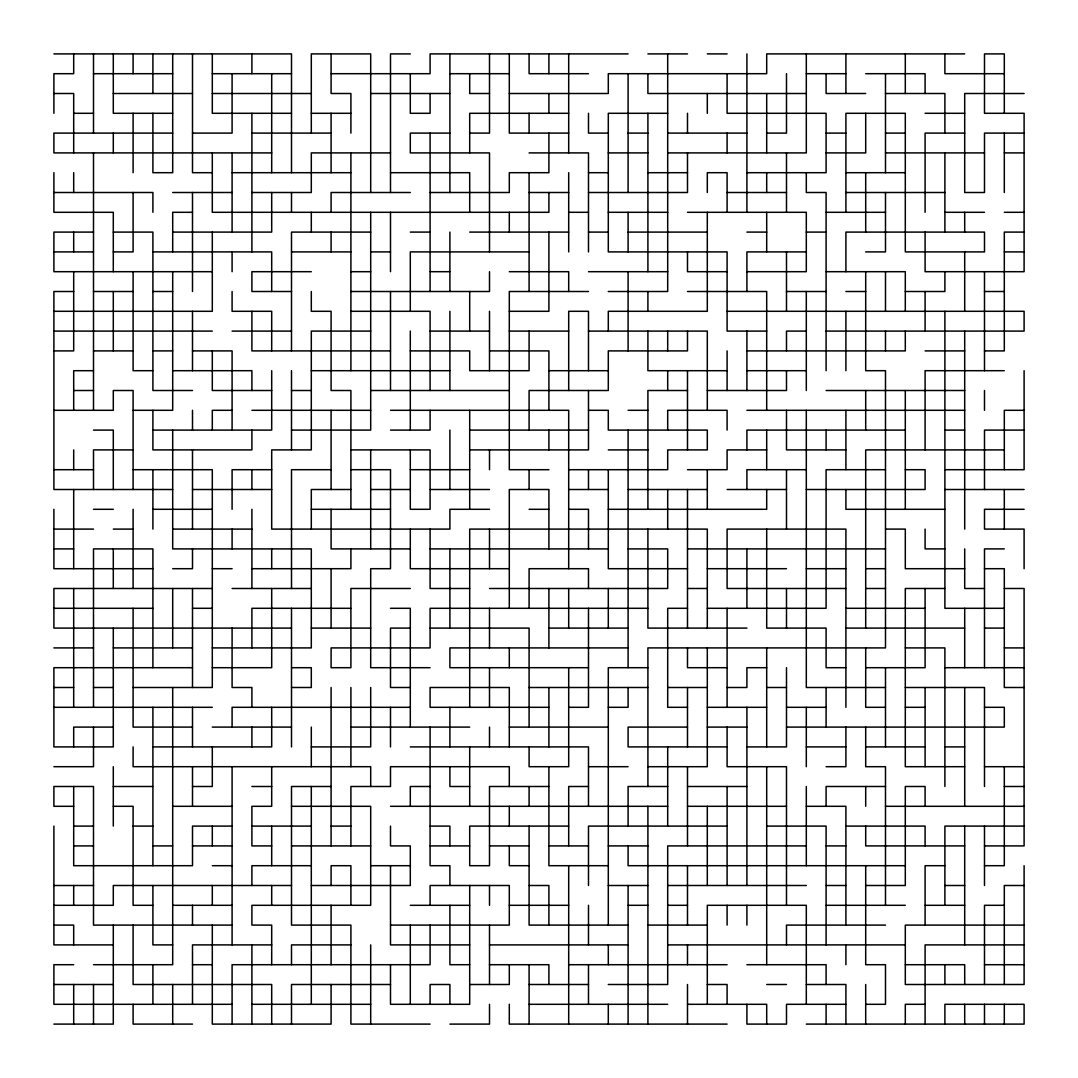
<?xml version="1.0" encoding="UTF-8"?>
<svg xmlns="http://www.w3.org/2000/svg" width="1078" height="1078" viewBox="0 0 1078 1078"><rect width="100%" height="100%" fill="white"/><g stroke="black" fill="none" stroke-linecap="round" stroke-linejoin="round"><path stroke-width="1.5" d="M53.9 53.9L291.505 53.9L291.505 172.696M410.3 53.9L390.505 53.9L390.505 192.504M628.097 53.9L430.095 53.9L430.095 73.695L331.094 73.695M647.905 53.9L687.494 53.9M707.303 53.9L727.098 53.9M964.702 53.9L766.701 53.9L766.701 73.695L608.302 73.695L608.302 93.503L509.301 93.503M93.503 73.695L172.696 73.695M212.299 73.695L291.505 73.695M449.903 73.695L509.301 73.695M588.494 73.695L529.096 73.695L529.096 53.9M806.304 73.695L845.907 73.695M865.701 73.695L925.099 73.695L925.099 93.503M1004.305 73.695L944.894 73.695L944.894 53.9M53.9 93.503L73.695 93.503L73.695 152.901M113.298 93.503L192.504 93.503M212.299 93.503L311.299 93.503M370.697 93.503L449.903 93.503M489.506 93.503L469.698 93.503L469.698 73.695M806.304 93.503L647.905 93.503L647.905 73.695M865.701 93.503L826.098 93.503L826.098 73.695M885.496 93.503L944.894 93.503L944.894 133.106M1024.1 93.503L964.702 93.503L964.702 192.504L984.497 192.504L984.497 133.106L1024.1 133.106M73.695 113.298L93.503 113.298M172.696 113.298L113.298 113.298L113.298 53.9M291.505 113.298L212.299 113.298L212.299 53.9M311.299 113.298L350.902 113.298M568.699 113.298L469.698 113.298L469.698 152.901M667.7 113.298L608.302 113.298L608.302 251.902L727.098 251.902L727.098 331.094L766.701 331.094M925.099 113.298L964.702 113.298M172.696 133.106L53.9 133.106L53.9 152.901L271.696 152.901M192.504 133.106L232.093 133.106L232.093 73.695M251.902 133.106L331.094 133.106M449.903 133.106L410.3 133.106L410.3 152.901L489.506 152.901L489.506 251.902M469.698 133.106L489.506 133.106L489.506 53.9M568.699 133.106L509.301 133.106L509.301 53.9M608.302 133.106L588.494 133.106L588.494 113.298M628.097 133.106L647.905 133.106M667.7 133.106L746.906 133.106M766.701 133.106L786.495 133.106L786.495 73.695M826.098 133.106L845.907 133.106M885.496 133.106L905.304 133.106M964.702 133.106L925.099 133.106L925.099 212.299M390.505 152.901L311.299 152.901L311.299 192.504L251.902 192.504M529.096 152.901L588.494 152.901L588.494 251.902M608.302 152.901L647.905 152.901M667.7 152.901L806.304 152.901L806.304 53.9M826.098 152.901L865.701 152.901L865.701 113.298M885.496 152.901L984.497 152.901M1004.305 152.901L1024.1 152.901M212.299 172.696L192.504 172.696L192.504 53.9M232.093 172.696L350.902 172.696M390.505 172.696L469.698 172.696L469.698 212.299M588.494 172.696L608.302 172.696M647.905 172.696L687.494 172.696M746.906 172.696L826.098 172.696L826.098 113.298L727.098 113.298L727.098 73.695M845.907 172.696L905.304 172.696M53.9 192.504L152.901 192.504L152.901 212.299M172.696 192.504L232.093 192.504M410.3 192.504L331.094 192.504L331.094 212.299M430.095 192.504L509.301 192.504L509.301 172.696L548.904 172.696L548.904 133.106M529.096 192.504L568.699 192.504M588.494 192.504L687.494 192.504L687.494 152.901M727.098 192.504L786.495 192.504M845.907 192.504L944.894 192.504M192.504 212.299L172.696 212.299L172.696 251.902M568.699 212.299L588.494 212.299M608.302 212.299L667.7 212.299M687.494 212.299L806.304 212.299L806.304 271.696L746.906 271.696M826.098 212.299L885.496 212.299M944.894 212.299L984.497 212.299M1004.305 212.299L1024.1 212.299M93.503 232.093L53.9 232.093L53.9 271.696L212.299 271.696M113.298 232.093L152.901 232.093L152.901 390.505L192.504 390.505M172.696 232.093L271.696 232.093L271.696 192.504M370.697 232.093L291.505 232.093L291.505 350.902M410.3 232.093L430.095 232.093M469.698 232.093L568.699 232.093M588.494 232.093L608.302 232.093M628.097 232.093L707.303 232.093M746.906 232.093L766.701 232.093M806.304 232.093L826.098 232.093M1024.1 232.093L1004.305 232.093L1004.305 350.902L984.497 350.902M53.9 251.902L93.503 251.902M113.298 251.902L133.106 251.902L133.106 192.504M152.901 251.902L271.696 251.902L271.696 291.505M291.505 251.902L350.902 251.902M370.697 251.902L390.505 251.902M529.096 251.902L410.3 251.902L410.3 311.299M806.304 251.902L746.906 251.902L746.906 291.505M865.701 251.902L885.496 251.902L885.496 192.504M1004.305 251.902L1024.1 251.902M311.299 271.696L251.902 271.696L251.902 291.505L291.505 291.505M350.902 271.696L370.697 271.696M430.095 271.696L449.903 271.696M509.301 271.696L568.699 271.696L568.699 291.505M588.494 271.696L667.7 271.696M727.098 271.696L687.494 271.696L687.494 251.902M826.098 271.696L905.304 271.696L905.304 311.299M73.695 291.505L53.9 291.505L53.9 489.506L172.696 489.506M93.503 291.505L133.106 291.505M152.901 291.505L172.696 291.505M350.902 291.505L489.506 291.505L489.506 271.696M588.494 291.505L509.301 291.505L509.301 469.698L548.904 469.698M608.302 291.505L667.7 291.505L667.7 53.9M687.494 291.505L766.701 291.505L766.701 410.3M786.495 291.505L826.098 291.505M845.907 291.505L865.701 291.505M905.304 291.505L944.894 291.505L944.894 271.696M984.497 291.505L1004.305 291.505M53.9 311.299L212.299 311.299L212.299 232.093M350.902 311.299L430.095 311.299L430.095 390.505M509.301 311.299L548.904 311.299L548.904 232.093M727.098 311.299L1024.1 311.299L1024.1 331.094L826.098 331.094M53.9 331.094L212.299 331.094M232.093 331.094L291.505 331.094M370.697 331.094L311.299 331.094L311.299 449.903L271.696 449.903L271.696 529.096L449.903 529.096L449.903 509.301L489.506 509.301M430.095 331.094L489.506 331.094M509.301 331.094L568.699 331.094M588.494 331.094L707.303 331.094L707.303 410.3M806.304 331.094L786.495 331.094L786.495 350.902M53.9 350.902L73.695 350.902L73.695 271.696M93.503 350.902L133.106 350.902M152.901 350.902L172.696 350.902M192.504 350.902L232.093 350.902L232.093 430.095M390.505 350.902L251.902 350.902L251.902 311.299M410.3 350.902L469.698 350.902L469.698 370.697L529.096 370.697L529.096 331.094M489.506 350.902L548.904 350.902L548.904 410.3M746.906 350.902L905.304 350.902L905.304 331.094M925.099 350.902L964.702 350.902M93.503 370.697L73.695 370.697L73.695 410.3M152.901 370.697L133.106 370.697L133.106 271.696M172.696 370.697L251.902 370.697L251.902 390.505M311.299 370.697L449.903 370.697M548.904 370.697L608.302 370.697M727.098 370.697L647.905 370.697L647.905 331.094M746.906 370.697L806.304 370.697M1004.305 370.697L925.099 370.697L925.099 449.903M73.695 390.505L93.503 390.505M271.696 390.505L212.299 390.505L212.299 350.902M291.505 390.505L311.299 390.505M370.697 390.505L509.301 390.505M687.494 390.505L647.905 390.505L647.905 509.301M707.303 390.505L786.495 390.505L786.495 370.697M826.098 390.505L964.702 390.505M53.9 410.3L113.298 410.3L113.298 390.505L133.106 390.505L133.106 489.506M133.106 410.3L172.696 410.3L172.696 271.696M232.093 410.3L212.299 410.3L212.299 430.095M251.902 410.3L370.697 410.3M390.505 410.3L568.699 410.3L568.699 568.699M588.494 410.3L608.302 410.3L608.302 430.095L707.303 430.095L707.303 449.903L667.7 449.903L667.7 469.698L568.699 469.698M628.097 410.3L647.905 410.3M746.906 410.3L964.702 410.3M1024.1 410.3L1004.305 410.3L1004.305 469.698M93.503 430.095L113.298 430.095L113.298 489.506M152.901 430.095L271.696 430.095L271.696 370.697M291.505 430.095L370.697 430.095L370.697 212.299M390.505 430.095L430.095 430.095L430.095 410.3M469.698 430.095L588.494 430.095M905.304 430.095L746.906 430.095L746.906 449.903M944.894 430.095L964.702 430.095M1024.1 430.095L984.497 430.095L984.497 489.506M133.106 449.903L93.503 449.903L93.503 489.506M350.902 449.903L430.095 449.903L430.095 509.301L410.3 509.301L410.3 449.903M469.698 449.903L588.494 449.903L588.494 390.505M608.302 449.903L647.905 449.903M766.701 449.903L727.098 449.903L727.098 469.698L687.494 469.698M845.907 449.903L786.495 449.903L786.495 410.3M1004.305 449.903L865.701 449.903L865.701 628.097M53.9 469.698L93.503 469.698M133.106 469.698L212.299 469.698L212.299 687.494L133.106 687.494M271.696 469.698L232.093 469.698L232.093 509.301M331.094 469.698L291.505 469.698L291.505 588.494M350.902 469.698L390.505 469.698L390.505 568.699L370.697 568.699L370.697 667.7L430.095 667.7M410.3 469.698L469.698 469.698M806.304 469.698L746.906 469.698L746.906 489.506M885.496 469.698L826.098 469.698L826.098 608.302L707.303 608.302M905.304 469.698L925.099 469.698L925.099 489.506L806.304 489.506M944.894 469.698L1024.1 469.698L1024.1 370.697M192.504 489.506L271.696 489.506M350.902 489.506L311.299 489.506L311.299 529.096M370.697 489.506L410.3 489.506M430.095 489.506L489.506 489.506M568.699 489.506L608.302 489.506M628.097 489.506L707.303 489.506M727.098 489.506L786.495 489.506M944.894 489.506L1024.1 489.506M93.503 509.301L113.298 509.301M152.901 509.301L212.299 509.301M311.299 509.301L390.505 509.301M529.096 509.301L548.904 509.301M568.699 509.301L588.494 509.301L588.494 548.904M608.302 509.301L766.701 509.301L766.701 489.506M944.894 509.301L845.907 509.301L845.907 489.506M1024.1 509.301L984.497 509.301L984.497 529.096L1024.1 529.096L1024.1 568.699M53.9 529.096L93.503 529.096M113.298 529.096L133.106 529.096M172.696 529.096L251.902 529.096M885.496 529.096L905.304 529.096L905.304 568.699L964.702 568.699M53.9 548.904L73.695 548.904M410.3 548.904L331.094 548.904L331.094 509.301M430.095 548.904L608.302 548.904M628.097 548.904L667.7 548.904L667.7 588.494L489.506 588.494M687.494 548.904L885.496 548.904M944.894 548.904L925.099 548.904L925.099 529.096M1004.305 548.904L984.497 548.904L984.497 667.7M152.901 568.699L53.9 568.699L53.9 509.301M172.696 568.699L192.504 568.699L192.504 548.904M212.299 568.699L232.093 568.699M251.902 568.699L350.902 568.699L350.902 548.904M509.301 568.699L410.3 568.699L410.3 529.096M687.494 568.699L608.302 568.699L608.302 469.698M707.303 568.699L786.495 568.699M806.304 568.699L845.907 568.699M865.701 568.699L885.496 568.699M984.497 568.699L1004.305 568.699L1004.305 687.494L1024.1 687.494M212.299 588.494L53.9 588.494L53.9 628.097L291.505 628.097M232.093 588.494L311.299 588.494M410.3 588.494L350.902 588.494L350.902 667.7L331.094 667.7L331.094 647.905L430.095 647.905L430.095 608.302L647.905 608.302M469.698 588.494L430.095 588.494L430.095 529.096M687.494 588.494L707.303 588.494M845.907 588.494L727.098 588.494L727.098 529.096L845.907 529.096L845.907 707.303M865.701 588.494L885.496 588.494M944.894 588.494L905.304 588.494L905.304 766.701L964.702 766.701M984.497 588.494L964.702 588.494L964.702 548.904M1004.305 588.494L1024.1 588.494L1024.1 845.907L984.497 845.907M53.9 608.302L152.901 608.302M192.504 608.302L212.299 608.302M350.902 608.302L251.902 608.302L251.902 647.905M390.505 608.302L410.3 608.302L410.3 727.098M687.494 608.302L667.7 608.302L667.7 707.303L687.494 707.303M845.907 608.302L925.099 608.302M1004.305 608.302L944.894 608.302L944.894 311.299M311.299 628.097L370.697 628.097M410.3 628.097L390.505 628.097L390.505 687.494L410.3 687.494M430.095 628.097L529.096 628.097L529.096 727.098M548.904 628.097L628.097 628.097M746.906 628.097L647.905 628.097L647.905 529.096M845.907 628.097L964.702 628.097M984.497 628.097L1004.305 628.097M53.9 647.905L93.503 647.905M113.298 647.905L192.504 647.905M212.299 647.905L311.299 647.905L311.299 548.904L172.696 548.904L172.696 430.095M628.097 647.905L449.903 647.905L449.903 667.7L588.494 667.7M905.304 647.905L944.894 647.905L944.894 786.495M1004.305 647.905L1024.1 647.905M192.504 667.7L53.9 667.7L53.9 746.906L113.298 746.906L113.298 628.097M212.299 667.7L271.696 667.7L271.696 588.494M291.505 667.7L311.299 667.7L311.299 687.494L291.505 687.494M647.905 667.7L608.302 667.7L608.302 925.099M727.098 667.7L687.494 667.7L687.494 647.905M766.701 667.7L746.906 667.7L746.906 687.494L727.098 687.494M845.907 667.7L826.098 667.7L826.098 628.097L766.701 628.097L766.701 529.096M865.701 667.7L925.099 667.7L925.099 588.494M944.894 667.7L1024.1 667.7M53.9 687.494L73.695 687.494M93.503 687.494L113.298 687.494M529.096 687.494L647.905 687.494M667.7 687.494L707.303 687.494M766.701 687.494L786.495 687.494M885.496 687.494L806.304 687.494L806.304 410.3M905.304 687.494L984.497 687.494L984.497 786.495M53.9 707.303L212.299 707.303M410.3 707.303L232.093 707.303L232.093 727.098M548.904 707.303L430.095 707.303L430.095 687.494L509.301 687.494L509.301 746.906M568.699 707.303L588.494 707.303L588.494 608.302M608.302 707.303L628.097 707.303L628.097 687.494M707.303 707.303L766.701 707.303M786.495 707.303L826.098 707.303M885.496 707.303L865.701 707.303L865.701 647.905M905.304 707.303L925.099 707.303M984.497 707.303L1004.305 707.303L1004.305 727.098L786.495 727.098M113.298 727.098L73.695 727.098L73.695 746.906M192.504 727.098L133.106 727.098L133.106 608.302M212.299 727.098L291.505 727.098M350.902 727.098L469.698 727.098M509.301 727.098L608.302 727.098M687.494 727.098L628.097 727.098L628.097 746.906L727.098 746.906M707.303 727.098L746.906 727.098M152.901 746.906L271.696 746.906L271.696 707.303M311.299 746.906L370.697 746.906L370.697 687.494M410.3 746.906L588.494 746.906L588.494 806.304M746.906 746.906L786.495 746.906L786.495 667.7M806.304 746.906L845.907 746.906M865.701 746.906L925.099 746.906M944.894 746.906L964.702 746.906M53.9 766.701L93.503 766.701L93.503 727.098M588.494 766.701L628.097 766.701M647.905 766.701L707.303 766.701L707.303 647.905M826.098 766.701L845.907 766.701L845.907 727.098M984.497 766.701L1024.1 766.701M113.298 786.495L152.901 786.495M192.504 786.495L212.299 786.495L212.299 746.906M251.902 786.495L271.696 786.495M331.094 786.495L291.505 786.495L291.505 925.099L350.902 925.099L350.902 1024.1L430.095 1024.1M430.095 786.495L410.3 786.495L410.3 806.304M469.698 786.495L449.903 786.495L449.903 766.701M548.904 786.495L489.506 786.495L489.506 865.701L469.698 865.701L469.698 826.098L568.699 826.098M588.494 786.495L568.699 786.495L568.699 845.907M667.7 786.495L628.097 786.495L628.097 826.098M687.494 786.495L746.906 786.495M885.496 786.495L826.098 786.495L826.098 806.304M1004.305 786.495L1024.1 786.495M73.695 806.304L53.9 806.304L53.9 786.495L93.503 786.495L93.503 925.099L232.093 925.099M113.298 806.304L133.106 806.304L133.106 905.304L152.901 905.304M172.696 806.304L232.093 806.304M291.505 806.304L370.697 806.304L370.697 905.304L251.902 905.304L251.902 925.099L271.696 925.099L271.696 964.702M390.505 806.304L667.7 806.304M687.494 806.304L786.495 806.304M806.304 806.304L845.907 806.304L845.907 925.099M885.496 806.304L1024.1 806.304M73.695 826.098L93.503 826.098M133.106 826.098L152.901 826.098M232.093 826.098L192.504 826.098L192.504 865.701L73.695 865.701L73.695 786.495M251.902 826.098L311.299 826.098M331.094 826.098L350.902 826.098M430.095 826.098L449.903 826.098L449.903 845.907M727.098 826.098L588.494 826.098L588.494 885.496M766.701 826.098L826.098 826.098L826.098 944.894M845.907 826.098L925.099 826.098L925.099 845.907M1024.1 826.098L944.894 826.098L944.894 905.304M73.695 845.907L93.503 845.907M152.901 845.907L172.696 845.907M192.504 845.907L232.093 845.907M271.696 845.907L251.902 845.907L251.902 806.304L271.696 806.304L271.696 766.701M291.505 845.907L370.697 845.907M430.095 845.907L469.698 845.907M489.506 845.907L529.096 845.907M548.904 845.907L588.494 845.907M608.302 845.907L647.905 845.907M806.304 845.907L667.7 845.907L667.7 984.497L608.302 984.497M826.098 845.907L845.907 845.907M964.702 845.907L865.701 845.907L865.701 826.098M212.299 865.701L232.093 865.701M311.299 865.701L251.902 865.701L251.902 885.496M370.697 865.701L410.3 865.701M529.096 865.701L509.301 865.701L509.301 845.907M608.302 865.701L548.904 865.701L548.904 766.701M905.304 865.701L628.097 865.701L628.097 845.907M944.894 865.701L925.099 865.701L925.099 925.099M984.497 865.701L1004.305 865.701L1004.305 766.701M53.9 885.496L93.503 885.496M291.505 885.496L113.298 885.496L113.298 905.304L53.9 905.304M311.299 885.496L410.3 885.496L410.3 845.907L390.505 845.907L390.505 826.098M529.096 885.496L548.904 885.496L548.904 925.099M608.302 885.496L647.905 885.496M667.7 885.496L806.304 885.496M826.098 885.496L845.907 885.496M865.701 885.496L905.304 885.496L905.304 786.495L925.099 786.495L925.099 806.304M944.894 885.496L964.702 885.496M1024.1 885.496L1004.305 885.496L1004.305 984.497M172.696 905.304L232.093 905.304M410.3 905.304L469.698 905.304M509.301 905.304L568.699 905.304M628.097 905.304L647.905 905.304M667.7 905.304L687.494 905.304M826.098 905.304L905.304 905.304M925.099 905.304L964.702 905.304M1004.305 905.304L984.497 905.304L984.497 984.497M53.9 925.099L73.695 925.099L73.695 944.894M390.505 925.099L509.301 925.099L509.301 885.496L430.095 885.496L430.095 905.304M628.097 925.099L529.096 925.099L529.096 826.098M647.905 925.099L707.303 925.099M885.496 925.099L786.495 925.099L786.495 944.894M1024.1 925.099L905.304 925.099L905.304 984.497L1024.1 984.497L1024.1 865.701M113.298 944.894L53.9 944.894L53.9 826.098M172.696 944.894L152.901 944.894L152.901 885.496M271.696 944.894L192.504 944.894L192.504 1004.305M350.902 944.894L291.505 944.894L291.505 964.702M469.698 944.894L390.505 944.894L390.505 865.701M489.506 944.894L628.097 944.894M667.7 944.894L905.304 944.894M1024.1 944.894L925.099 944.894L925.099 1024.1M73.695 964.702L53.9 964.702L53.9 1004.305L232.093 1004.305M93.503 964.702L172.696 964.702L172.696 687.494M192.504 964.702L212.299 964.702M469.698 964.702L449.903 964.702L449.903 905.304M489.506 964.702L548.904 964.702L548.904 984.497M568.699 964.702L727.098 964.702M746.906 964.702L826.098 964.702L826.098 984.497M905.304 964.702L964.702 964.702L964.702 984.497M984.497 964.702L1024.1 964.702M53.9 984.497L113.298 984.497M390.505 984.497L291.505 984.497L291.505 1024.1M469.698 984.497L509.301 984.497L509.301 964.702M529.096 984.497L588.494 984.497M707.303 984.497L727.098 984.497L727.098 1004.305M766.701 984.497L786.495 984.497M806.304 984.497L845.907 984.497L845.907 1024.1M251.902 1004.305L370.697 1004.305M529.096 1004.305L667.7 1004.305M687.494 1004.305L766.701 1004.305L766.701 1024.1M845.907 1004.305L786.495 1004.305L786.495 1024.1L746.906 1024.1L746.906 1004.305M865.701 1004.305L885.496 1004.305L885.496 964.702L865.701 964.702L865.701 865.701M925.099 1004.305L905.304 1004.305L905.304 1024.1M53.9 1024.1L113.298 1024.1L113.298 925.099M192.504 1024.1L133.106 1024.1L133.106 1004.305M449.903 1024.1L489.506 1024.1L489.506 1004.305M727.098 1024.1L509.301 1024.1L509.301 1004.305M806.304 1024.1L1024.1 1024.1L1024.1 1004.305L944.894 1004.305L944.894 1024.1M1004.305 113.298L1004.305 53.9L984.497 53.9L984.497 113.298L1024.1 113.298L1024.1 271.696L925.099 271.696L925.099 232.093M1004.305 133.106L1004.305 192.504M1004.305 489.506L1004.305 529.096M1004.305 1004.305L1004.305 1024.1M984.497 271.696L984.497 370.697M984.497 390.505L984.497 410.3M984.497 826.098L984.497 885.496M984.497 1004.305L984.497 1024.1M964.702 212.299L964.702 232.093M964.702 251.902L964.702 311.299M964.702 331.094L964.702 529.096M964.702 608.302L964.702 667.7M964.702 687.494L964.702 806.304M964.702 826.098L964.702 944.894M964.702 1004.305L964.702 1024.1M944.894 152.901L944.894 232.093M944.894 964.702L944.894 984.497M925.099 291.505L925.099 331.094M925.099 687.494L925.099 766.701M905.304 53.9L905.304 93.503M905.304 390.505L905.304 509.301M885.496 73.695L885.496 172.696M885.496 271.696L885.496 311.299M885.496 331.094L885.496 350.902M885.496 667.7L885.496 746.906M885.496 905.304L885.496 766.701L865.701 766.701L865.701 727.098M865.701 172.696L865.701 232.093M865.701 271.696L865.701 370.697L885.496 370.697L885.496 647.905L647.905 647.905L647.905 786.495M865.701 390.505L865.701 430.095M865.701 786.495L865.701 806.304M865.701 984.497L865.701 1024.1M845.907 53.9L845.907 93.503M845.907 212.299L845.907 113.298L905.304 113.298L905.304 251.902L984.497 251.902L984.497 232.093L845.907 232.093L845.907 271.696M845.907 311.299L845.907 370.697M845.907 410.3L845.907 469.698M845.907 944.894L845.907 964.702M826.098 370.697L826.098 192.504L806.304 192.504L806.304 172.696M826.098 430.095L826.098 449.903M826.098 687.494L826.098 727.098M826.098 1004.305L826.098 1024.1M806.304 291.505L806.304 390.505M806.304 707.303L806.304 766.701M806.304 786.495L806.304 865.701M806.304 1004.305L806.304 905.304L707.303 905.304L707.303 1004.305M786.495 152.901L786.495 212.299M786.495 251.902L786.495 311.299M786.495 469.698L786.495 529.096M786.495 588.494L786.495 628.097M786.495 905.304L786.495 766.701L727.098 766.701L727.098 727.098M766.701 93.503L766.701 152.901M766.701 172.696L766.701 192.504M766.701 212.299L766.701 251.902M766.701 430.095L766.701 469.698M766.701 647.905L766.701 746.906M766.701 766.701L766.701 964.702M746.906 53.9L746.906 212.299M746.906 331.094L746.906 390.505M746.906 548.904L746.906 608.302M746.906 707.303L746.906 885.496M746.906 905.304L746.906 925.099M727.098 133.106L727.098 152.901M727.098 212.299L727.098 172.696L707.303 172.696L707.303 192.504M727.098 350.902L727.098 390.505M727.098 430.095L727.098 410.3L667.7 410.3L667.7 430.095M727.098 608.302L727.098 707.303M727.098 786.495L727.098 885.496M727.098 905.304L727.098 925.099M707.303 93.503L707.303 113.298M707.303 212.299L707.303 311.299L608.302 311.299L608.302 331.094M707.303 469.698L707.303 509.301M707.303 628.097L707.303 529.096L469.698 529.096L469.698 707.303M707.303 806.304L707.303 885.496M687.494 113.298L687.494 133.106M687.494 331.094L687.494 350.902L608.302 350.902L608.302 390.505L529.096 390.505L529.096 430.095M687.494 370.697L687.494 449.903M687.494 489.506L687.494 628.097M687.494 687.494L687.494 746.906M687.494 766.701L687.494 845.907M687.494 865.701L687.494 925.099M687.494 944.894L687.494 964.702M687.494 984.497L687.494 1024.1M667.7 331.094L667.7 350.902M667.7 370.697L667.7 390.505M667.7 489.506L667.7 529.096M667.7 746.906L667.7 826.098M647.905 113.298L647.905 271.696M647.905 291.505L647.905 311.299M647.905 806.304L647.905 1024.1M628.097 73.695L628.097 192.504M628.097 212.299L628.097 251.902M628.097 271.696L628.097 350.902M628.097 430.095L628.097 667.7M628.097 885.496L628.097 1024.1M608.302 588.494L608.302 628.097M608.302 944.894L608.302 964.702M608.302 1004.305L608.302 1024.1M588.494 370.697L588.494 311.299L568.699 311.299L568.699 390.505M588.494 469.698L588.494 489.506M588.494 588.494L588.494 568.699L529.096 568.699L529.096 608.302M588.494 905.304L588.494 944.894M588.494 964.702L588.494 1004.305M568.699 53.9L568.699 152.901M568.699 172.696L568.699 251.902M568.699 588.494L568.699 628.097M568.699 667.7L568.699 766.701L529.096 766.701L529.096 746.906M568.699 865.701L568.699 1024.1M548.904 53.9L548.904 73.695M548.904 93.503L548.904 113.298M548.904 192.504L548.904 212.299L212.299 212.299L212.299 152.901M548.904 430.095L548.904 449.903M548.904 548.904L548.904 489.506L509.301 489.506L509.301 608.302M548.904 588.494L548.904 647.905M548.904 687.494L548.904 746.906M529.096 113.298L529.096 133.106M529.096 172.696L529.096 291.505M529.096 469.698L529.096 489.506M529.096 786.495L529.096 806.304M529.096 964.702L529.096 1024.1M509.301 212.299L509.301 232.093M509.301 647.905L509.301 667.7M509.301 786.495L509.301 766.701L390.505 766.701L390.505 786.495L350.902 786.495L350.902 845.907M509.301 806.304L509.301 826.098M489.506 311.299L489.506 370.697M489.506 449.903L489.506 469.698M489.506 529.096L489.506 568.699M489.506 608.302L489.506 647.905M489.506 667.7L489.506 707.303M489.506 727.098L489.506 746.906M489.506 885.496L489.506 905.304M489.506 925.099L489.506 984.497M469.698 291.505L469.698 331.094M469.698 410.3L469.698 509.301M469.698 746.906L469.698 806.304M469.698 885.496L469.698 1004.305L390.505 1004.305L390.505 964.702M449.903 53.9L449.903 192.504M449.903 232.093L449.903 291.505M449.903 311.299L449.903 390.505M449.903 430.095L449.903 489.506M449.903 548.904L449.903 628.097M449.903 707.303L449.903 746.906M449.903 885.496L449.903 865.701L430.095 865.701L430.095 727.098M449.903 1004.305L449.903 984.497L430.095 984.497L430.095 1004.305M430.095 93.503L430.095 113.298L410.3 113.298L410.3 73.695M430.095 133.106L430.095 291.505M430.095 925.099L430.095 964.702L232.093 964.702L232.093 1024.1M410.3 331.094L410.3 430.095M410.3 925.099L410.3 1004.305M390.505 212.299L390.505 271.696M390.505 291.505L390.505 390.505M390.505 707.303L390.505 746.906M370.697 192.504L370.697 53.9L311.299 53.9L311.299 133.106M370.697 449.903L370.697 548.904M370.697 786.495L370.697 766.701L133.106 766.701L133.106 746.906M370.697 944.894L370.697 1024.1M350.902 133.106L350.902 93.503L331.094 93.503L331.094 53.9M350.902 152.901L350.902 370.697M350.902 509.301L350.902 390.505L331.094 390.505L331.094 311.299L311.299 311.299L311.299 291.505M350.902 687.494L350.902 766.701M350.902 905.304L350.902 865.701L331.094 865.701L331.094 885.496M331.094 113.298L331.094 172.696M331.094 232.093L331.094 251.902M331.094 410.3L331.094 489.506M331.094 568.699L331.094 628.097M331.094 687.494L331.094 845.907M331.094 905.304L331.094 964.702M331.094 984.497L331.094 1024.1L212.299 1024.1L212.299 925.099M311.299 212.299L311.299 232.093M311.299 727.098L311.299 766.701M311.299 786.495L311.299 1004.305M291.505 192.504L291.505 212.299M291.505 370.697L291.505 449.903M291.505 608.302L291.505 746.906M271.696 73.695L271.696 172.696M271.696 350.902L271.696 311.299L232.093 311.299L232.093 291.505M271.696 548.904L271.696 568.699M271.696 826.098L271.696 865.701M271.696 885.496L271.696 905.304M271.696 1024.1L271.696 984.497L133.106 984.497L133.106 925.099M251.902 53.9L251.902 73.695M251.902 113.298L251.902 251.902M251.902 430.095L251.902 449.903L152.901 449.903L152.901 410.3M251.902 469.698L251.902 489.506M251.902 509.301L251.902 588.494M251.902 707.303L251.902 687.494L232.093 687.494L232.093 628.097M251.902 727.098L251.902 746.906M251.902 944.894L251.902 1024.1M232.093 152.901L232.093 232.093M232.093 251.902L232.093 271.696M232.093 529.096L232.093 548.904M232.093 766.701L232.093 944.894M212.299 826.098L212.299 845.907M212.299 885.496L212.299 905.304M192.504 192.504L192.504 291.505M192.504 311.299L192.504 370.697M192.504 410.3L192.504 430.095M192.504 449.903L192.504 529.096M192.504 588.494L192.504 687.494M192.504 707.303L192.504 746.906M192.504 766.701L192.504 806.304M192.504 905.304L192.504 925.099M172.696 53.9L172.696 172.696L152.901 172.696L152.901 113.298M172.696 588.494L172.696 647.905M172.696 984.497L172.696 1024.1M152.901 53.9L152.901 93.503M152.901 469.698L152.901 529.096M152.901 667.7L152.901 548.904L93.503 548.904L93.503 707.303M152.901 707.303L152.901 865.701M152.901 964.702L152.901 1004.305M133.106 53.9L133.106 73.695M133.106 113.298L133.106 172.696M133.106 509.301L133.106 588.494M113.298 133.106L113.298 152.901M113.298 271.696L113.298 212.299L53.9 212.299L53.9 172.696M113.298 291.505L113.298 350.902M113.298 548.904L113.298 588.494M113.298 766.701L113.298 826.098M93.503 53.9L93.503 133.106M93.503 152.901L93.503 410.3M93.503 984.497L93.503 1024.1M73.695 53.9L73.695 73.695L53.9 73.695L53.9 113.298M73.695 172.696L73.695 192.504M73.695 232.093L73.695 251.902M73.695 449.903L73.695 469.698M73.695 489.506L73.695 568.699M73.695 588.494L73.695 707.303M73.695 885.496L73.695 905.304M73.695 984.497L73.695 1024.1"/></g></svg>
